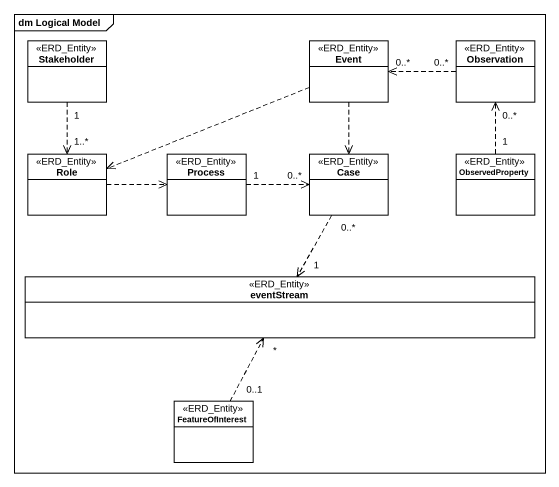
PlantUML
@startuml
mainframe dm Logical Model
hide circle
hide empty members
class Stakeholder <<ERD_Entity>>
class Event <<ERD_Entity>>
class Observation <<ERD_Entity>>
class Role <<ERD_Entity>>
class "Process" as Process_ <<ERD_Entity>>
class Case <<ERD_Entity>>
class ObservedProperty <<ERD_Entity>>
class eventStream <<ERD_Entity>>
class FeatureOfInterest <<ERD_Entity>>
Stakeholder "1" ..> "1..*" Role
Event .left.> Role
Event ..> Case
Observation "0..*" .left.> "0..*" Event
Role .right.> Process_
Process_ "1" .right.> "0..*" Case
Case "0..*" ..> "1" eventStream
ObservedProperty "1" .up.> "0..*" Observation
FeatureOfInterest "0..1" .up.> "*" eventStream
@enduml
